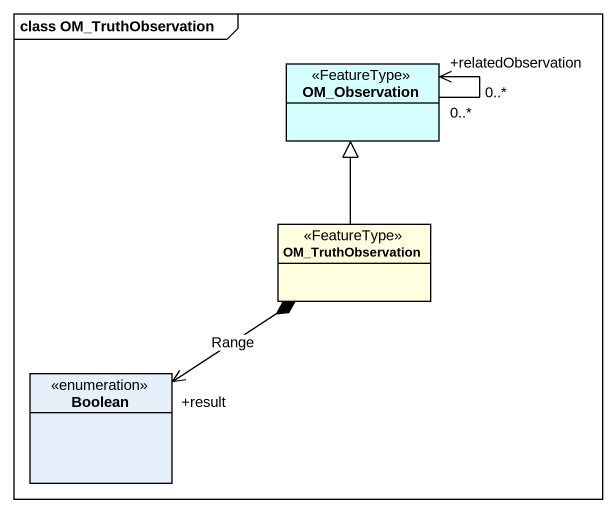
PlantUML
@startuml
mainframe class OM_TruthObservation
hide circle
hide empty members
class OM_Observation <<FeatureType>> #D5FFFF
class OM_TruthObservation <<FeatureType>> #FFFFE0
enum Boolean
OM_Observation "0..*" --> "+relatedObservation\n0..*" OM_Observation
OM_TruthObservation -up-|> OM_Observation
OM_TruthObservation *--> "+result" Boolean : Range
@enduml
